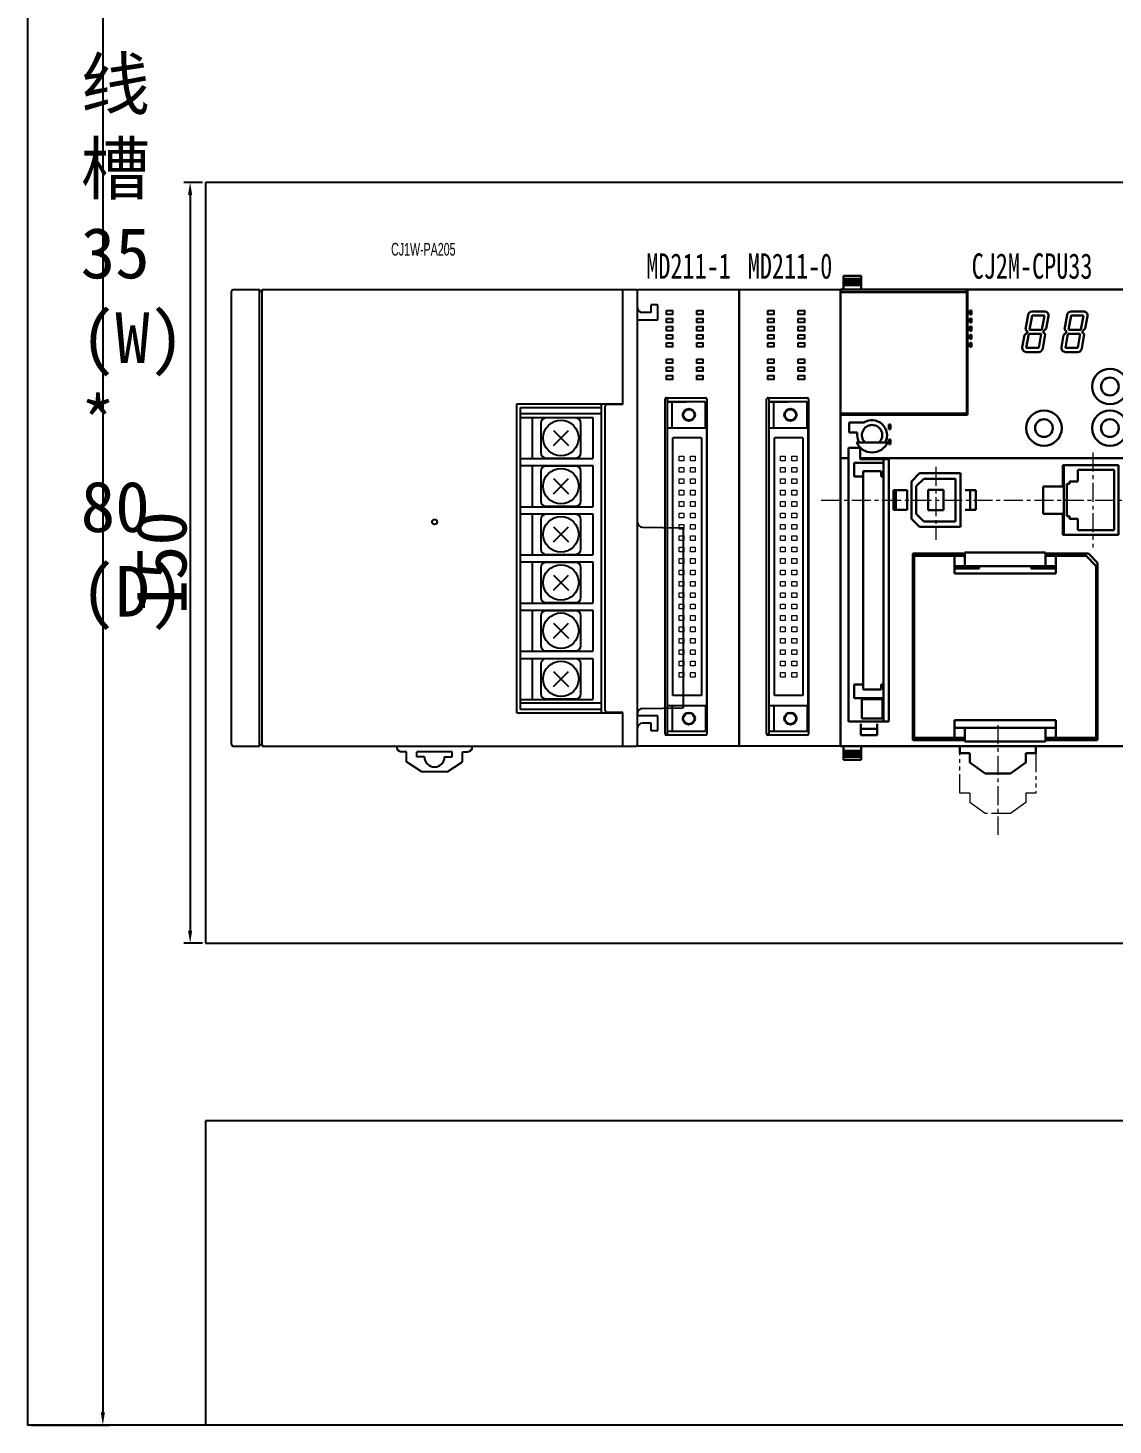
# Model space of a CAD drawing. Header units: millimetres. Extents: x -300 to 4128, y -106 to 2458.
# Drawn here: x 2011.1 to 2225, y 1296 to 1571.5 of the extents above; entities that cross this region are included whole.
import ezdxf
from ezdxf.enums import TextEntityAlignment as Align

# ---------------------------------------------------------------- set-up
doc = ezdxf.new("R2010")
doc.units = ezdxf.units.MM
doc.linetypes.add('CENTER', pattern=[2, 1.25, -0.25, 0.25, -0.25])
doc.linetypes.add('PHANTOM', pattern=[2.5, 1.25, -0.25, 0.25, -0.25, 0.25, -0.25])
doc.layers.add('TEXT', color=2, linetype='Continuous')
doc.layers.add('Z_OM_GAIKEI', color=7, linetype='Continuous')
for name, color, linetype, lineweight in [('Z_OM_CENTER', 2, 'CENTER', 13), ('Z_OM_OUTLINE', 7, 'Continuous', 30), ('Z_OM_PHANTOM', 3, 'PHANTOM', 13)]:
    doc.layers.add(name, color=color, linetype=linetype, lineweight=lineweight)
doc.styles.add('BIGFONT', font='txt.shx', dxfattribs={"height": 2.2, "bigfont": 'bigfont'})
doc.styles.add('ST', font='', dxfattribs={"width": 0.8, "height": 300})
doc.styles.get("Standard").update_dxf_attribs({"font": ''})
doc.styles.add('样式 8', font='arial.ttf', dxfattribs={"width": 0.6, "height": 2.5})
doc.styles.get('ST').set_extended_font_data('SimSun')
doc.styles.get('Standard').set_extended_font_data('SimSun')
doc.dimstyles.new('ISO-25', dxfattribs={"dimtxt": 2.5, "dimasz": 2.5, "dimexe": 1.25, "dimexo": 0.625, "dimtad": 1, "dimtxsty": 'Standard', "dimcen": 2.5, "dimadec": 0, "dimazin": 0, "dimtfac": 1, "dimtmove": 0, "dimatfit": 3, "dimfxl": 1, "dimarcsym": 0})

# ---------------------------------------------------------------- blocks, each defined once
blk = doc.blocks.new('CJ1W-PA205R')
at = {"layer": 'Z_OM_GAIKEI'}
for p, q in [((0, 0.29), (0, 89.71)), ((0.3, 90), (5.5, 90)), ((5.5, 0.3), (5.5, 90)), ((5.5, 90), (5.5, 89.91)), ((5.5, 0), (5.5, 90)), ((5.5, 89.91), (5.5, 89.7)), ((5.5, 89.7), (5.5, 89.91)), ((5.5, 89.7), (6, 89.7)), ((6, 89.91), (6, 90)), ((6, 90), (79.7, 90)), ((6, 89.7), (6, 89.91)), ((6, 89.91), (6, 89.7)), ((6, 0.3), (6, 89.7)), ((6, 0.3), (6, 89.7)), ((38.04, 90), (38.1, 90)), ((77.1, 89.7), (77.1, 90)), ((77.1, 89.7), (77.1, 90)), ((77.1, 67.45), (77.1, 89.7)), ((77.1, 67.35), (77.1, 89.7)), ((80, 0.3), (80, 89.7)), ((82.7, 85.5), (81, 85.5)), ((83.8, 87), (82.7, 87)), ((82.7, 85.5), (82.7, 87)), ((84, 84.2), (84, 86.8)), ((83.8, 84), (80, 84)), ((56.2, 67.45), (77.1, 67.45)), ((56.2, 6.55), (56.2, 67.45)), ((56.9, 66.75), (72.9, 66.75)), ((56.9, 7.25), (56.9, 66.75)), ((72.9, 6.55), (72.9, 67.45)), ((73.9, 67.35), (73.6, 67.05)), ((73.6, 6.95), (73.6, 67.05)), ((77.1, 67.35), (73.9, 67.35)), ((56.9, 65.55), (72.9, 65.55)), ((56.9, 64.8), (71.2, 64.8)), ((59.2, 64.8), (59.2, 56.7)), ((60.95, 63.7), (60.95, 57.8)), ((67.85, 64.7), (61.95, 64.7)), ((68.85, 57.8), (68.85, 63.7)), ((71.2, 64.8), (71.2, 56.7)), ((63.42, 59.27), (66.39, 62.23)), ((63.42, 62.23), (66.39, 59.27)), ((56.9, 56.7), (71.2, 56.7)), ((56.9, 55.3), (71.2, 55.3)), ((59.2, 55.3), (59.2, 47.2)), ((61.95, 56.8), (67.85, 56.8)), ((67.85, 55.2), (61.95, 55.2)), ((71.2, 55.3), (71.2, 47.2)), ((60.95, 54.2), (60.95, 48.3)), ((63.42, 49.77), (66.39, 52.73)), ((63.42, 52.73), (66.39, 49.77)), ((68.85, 48.3), (68.85, 54.2)), ((56.9, 47.2), (71.2, 47.2)), ((61.95, 47.3), (67.85, 47.3)), ((56.9, 45.8), (71.2, 45.8)), ((59.2, 45.8), (59.2, 37.7)), ((60.95, 44.7), (60.95, 38.8)), ((67.85, 45.7), (61.95, 45.7)), ((68.85, 38.8), (68.85, 44.7)), ((71.2, 45.8), (71.2, 37.7)), ((63.42, 40.27), (66.39, 43.23)), ((63.42, 43.23), (66.39, 40.27)), ((80.98, 43.18), (89, 43.04)), ((80.98, 43.18), (80.98, 43.18)), ((89, 43.04), (89, 7.56)), ((56.9, 37.7), (71.2, 37.7)), ((56.9, 36.3), (71.2, 36.3)), ((59.2, 36.3), (59.2, 28.2)), ((61.95, 37.8), (67.85, 37.8)), ((67.85, 36.2), (61.95, 36.2)), ((71.2, 36.3), (71.2, 28.2)), ((60.95, 35.2), (60.95, 29.3)), ((63.42, 30.77), (66.39, 33.73)), ((63.42, 33.73), (66.39, 30.77)), ((68.85, 29.3), (68.85, 35.2)), ((56.9, 28.2), (71.2, 28.2)), ((61.95, 28.3), (67.85, 28.3)), ((56.9, 26.8), (71.2, 26.8)), ((59.2, 26.8), (59.2, 18.7)), ((60.95, 25.7), (60.95, 19.8)), ((67.85, 26.7), (61.95, 26.7)), ((68.85, 19.8), (68.85, 25.7)), ((71.2, 26.8), (71.2, 18.7)), ((63.42, 21.27), (66.39, 24.23)), ((63.42, 24.23), (66.39, 21.27)), ((56.9, 18.7), (71.2, 18.7)), ((56.9, 17.3), (71.2, 17.3)), ((59.2, 17.3), (59.2, 9.2)), ((61.95, 18.8), (67.85, 18.8)), ((67.85, 17.2), (61.95, 17.2)), ((71.2, 17.3), (71.2, 9.2)), ((60.95, 16.2), (60.95, 10.3)), ((63.42, 11.77), (66.39, 14.73)), ((63.42, 14.73), (66.39, 11.77)), ((68.85, 10.3), (68.85, 16.2)), ((56.9, 9.2), (71.2, 9.2)), ((72.9, 8.45), (56.9, 8.45)), ((61.95, 9.3), (67.85, 9.3)), ((56.2, 6.55), (77.1, 6.55)), ((72.9, 7.25), (56.9, 7.25)), ((73.9, 6.65), (73.6, 6.95)), ((77.1, 6.65), (73.9, 6.65)), ((77.1, 0), (77.1, 6.65)), ((77.1, 0.3), (77.1, 6.55)), ((83.8, 6), (80, 6)), ((80.98, 7.42), (89, 7.56)), ((80.98, 7.42), (80.98, 7.42)), ((84, 3.2), (84, 5.8)), ((82.7, 4.5), (81, 4.5)), ((82.7, 3), (82.7, 4.5)), ((83.8, 3), (82.7, 3)), ((0.3, 0), (5.5, 0)), ((4.04, 0), (4.15, 0)), ((4.15, 0), (5.5, 0)), ((5.5, 0.09), (5.5, 0.3)), ((5.5, 0.3), (5.5, 0)), ((5.5, 0.3), (6, 0.3)), ((5.5, 0), (5.5, 0.09)), ((6, 0.3), (6, 0.09)), ((6, 0.09), (6, 0.3)), ((6, 0.09), (6, 0)), ((6, 0), (79.71, 0)), ((32.48, -0.1), (32.48, 0)), ((47.48, -0.1), (47.48, 0)), ((77.1, 0), (77.1, 0.3)), ((77.1, 0), (77.1, 0.3)), ((34.48, -1.1), (33.48, -1.1)), ((34.48, -3.1), (34.48, -1.1)), ((36.48, -2.1), (36.48, -1.1)), ((43.48, -1.1), (36.48, -1.1)), ((37.98, -2.1), (36.48, -2.1)), ((41.98, -2.1), (43.48, -2.1)), ((43.48, -2.1), (43.48, -1.1)), ((45.48, -3.1), (45.48, -1.1)), ((45.48, -1.1), (46.48, -1.1)), ((37.48, -5.1), (34.48, -3.1)), ((42.48, -5.1), (37.48, -5.1)), ((42.48, -5.1), (45.48, -3.1))]:
    blk.add_line(p, q, dxfattribs=at)
for centre, radius in [((64.9, 60.75), 3.5), ((64.9, 51.25), 3.5), ((40, 44.2), 0.5), ((64.9, 41.75), 3.5), ((64.9, 32.25), 3.5), ((64.9, 22.75), 3.5), ((64.9, 13.25), 3.5)]:
    blk.add_circle(centre, radius, dxfattribs=at)
for centre, radius, start, end in [((0.3, 89.7), 0.3, 90.5171, 178.493), ((79.7, 89.7), 0.3, 0.0073, 89.9933), ((80.99, 86.5), 1, 182.1937, 270.5228), ((83.8, 86.8), 0.2, 0.0061, 89.9925), ((83.8, 84.2), 0.2, 269.9992, 0.0008), ((61.95, 63.7), 1, 90, 180), ((67.85, 63.7), 1, 0, 90), ((61.95, 57.8), 1, 180, 270), ((61.95, 54.2), 1, 90, 180), ((67.85, 57.8), 1, 270, 0), ((67.85, 54.2), 1, 0, 90), ((61.95, 48.3), 1, 180, 270), ((67.85, 48.3), 1, 270, 0), ((61.95, 44.7), 1, 90, 180), ((67.85, 44.7), 1, 0, 90), ((81, 44.18), 1, 180, 269), ((61.95, 38.8), 1, 180, 270), ((67.85, 38.8), 1, 270, 0), ((61.95, 35.2), 1, 90, 180), ((67.85, 35.2), 1, 0, 90), ((61.95, 29.3), 1, 180, 270), ((67.85, 29.3), 1, 270, 0), ((61.95, 25.7), 1, 90, 180), ((67.85, 25.7), 1, 0, 90), ((61.95, 19.8), 1, 180, 270), ((67.85, 19.8), 1, 270, 0), ((61.95, 16.2), 1, 90, 180), ((67.85, 16.2), 1, 0, 90), ((61.95, 10.3), 1, 180, 270), ((67.85, 10.3), 1, 270, 0), ((81, 6.42), 1, 90.9994, 180.0007), ((83.8, 5.8), 0.2, 359.9998, 90.0002), ((80.99, 3.5), 1, 89.7386, 177.8063), ((83.8, 3.2), 0.2, 270.0066, 359.9946), ((0.3, 0.3), 0.3, 181.507, 269.4829), ((79.7, 0.3), 0.3, 270.007, 359.9921), ((33.48, -0.1), 1, 180, 270), ((39.98, -2.1), 2, 180, 0), ((46.48, -0.1), 1, 270, 0)]:
    blk.add_arc(centre, radius, start, end, dxfattribs=at)
at = {"linetype": 'Continuous', "style": 'BIGFONT'}
blk.add_attdef('CJ1W-PA205R', (31.43, 95.95), '', height=2.2, dxfattribs=at)
blk = doc.blocks.new('CJ2M-PU35')
at = {"layer": 'Z_OM_CENTER', "ltscale": 3}
for p, q in [((49.75, 57.9), (49.75, 39.14)), ((18.8, 55.07), (18.8, 40.7)), ((-3.79, 48.5), (65.16, 48.5)), ((31, 4.11), (31, -17.52))]:
    blk.add_line(p, q, dxfattribs=at)
at = {"layer": 'Z_OM_OUTLINE'}
for p, q in [((0.6, 92.7), (0.6, 90)), ((4.1, 92.7), (0.6, 92.7)), ((4.1, 92.1), (0.6, 92.1)), ((4.1, 91.7), (0.6, 91.7)), ((4.1, 91.3), (0.6, 91.3)), ((4.1, 90.9), (0.6, 90.9)), ((4.1, 92.7), (4.1, 90)), ((0, 90), (0, 0)), ((62, 90), (0, 90)), ((24.9, 89.48), (0, 89.48)), ((24.9, 65.55), (24.9, 90)), ((24.9, 88.55), (25, 88.55)), ((25, 88.15), (24.9, 88.15)), ((25, 65.3), (25, 90)), ((62, 0), (62, 90)), ((25, 86.8), (24.9, 86.8)), ((25.85, 85.9), (25.5, 85.9)), ((25.5, 85.9), (25.5, 85.1)), ((25.85, 85.1), (25.85, 85.9)), ((40.19, 85.7), (37.75, 85.7)), ((47.89, 85.7), (45.45, 85.7)), ((57.2, 86.55), (56.7, 86.55)), ((56.7, 86.55), (56.7, 85.8)), ((56.7, 85.8), (57.2, 85.8)), ((57.2, 85.8), (57.2, 86.55)), ((62, 85.5), (64.7, 85.5)), ((64.7, 85.5), (64.7, 87)), ((66, 87), (64.7, 87)), ((66, 87), (66, 84)), ((25.5, 85.1), (25.85, 85.1)), ((25.85, 84.3), (25.5, 84.3)), ((25.5, 84.3), (25.5, 83.5)), ((25.5, 83.5), (25.85, 83.5)), ((25.85, 82.7), (25.5, 82.7)), ((25.5, 82.7), (25.5, 81.9)), ((25.85, 83.5), (25.85, 84.3)), ((25.85, 81.9), (25.85, 82.7)), ((36.96, 85.04), (36.45, 82.16)), ((37.75, 84.9), (37.26, 82.1)), ((40.19, 84.9), (37.75, 84.9)), ((39.69, 82.1), (40.19, 84.9)), ((40.55, 82.36), (40.98, 84.76)), ((44.66, 85.04), (44.15, 82.16)), ((45.45, 84.9), (44.96, 82.1)), ((47.89, 84.9), (45.45, 84.9)), ((47.39, 82.1), (47.89, 84.9)), ((48.25, 82.36), (48.68, 84.76)), ((56.7, 84.25), (56.7, 83.5)), ((57.2, 84.25), (56.7, 84.25)), ((56.7, 83.5), (57.2, 83.5)), ((57.2, 83.5), (57.2, 84.25)), ((66, 84), (62, 84)), ((25.5, 81.9), (25.85, 81.9)), ((25.85, 81.1), (25.5, 81.1)), ((25.5, 81.1), (25.5, 80.3)), ((25.5, 80.3), (25.85, 80.3)), ((25.85, 80.3), (25.85, 81.1)), ((36.26, 81.04), (35.83, 78.64)), ((36.92, 81.7), (36.26, 81.04)), ((36.45, 82.16), (36.92, 81.7)), ((37.12, 81.3), (36.62, 78.5)), ((39.55, 81.3), (37.12, 81.3)), ((37.26, 82.1), (39.69, 82.1)), ((39.06, 78.5), (39.55, 81.3)), ((39.85, 78.36), (40.35, 81.24)), ((39.89, 81.7), (40.55, 82.36)), ((40.35, 81.24), (39.89, 81.7)), ((43.96, 81.04), (43.53, 78.64)), ((44.62, 81.7), (43.96, 81.04)), ((44.15, 82.16), (44.62, 81.7)), ((44.82, 81.3), (44.32, 78.5)), ((47.25, 81.3), (44.82, 81.3)), ((44.96, 82.1), (47.39, 82.1)), ((46.76, 78.5), (47.25, 81.3)), ((47.55, 78.36), (48.05, 81.24)), ((47.59, 81.7), (48.25, 82.36)), ((48.05, 81.24), (47.59, 81.7)), ((56.7, 82.4), (56.7, 81.6)), ((57.2, 82.4), (56.7, 82.4)), ((56.7, 81.6), (57.2, 81.6)), ((56.7, 80.8), (56.7, 80)), ((57.2, 80.8), (56.7, 80.8)), ((56.7, 80), (57.2, 80)), ((57.2, 81.6), (57.2, 82.4)), ((57.2, 80), (57.2, 80.8)), ((25.85, 79.5), (25.5, 79.5)), ((25.5, 79.5), (25.5, 78.7)), ((25.5, 78.7), (25.85, 78.7)), ((25.85, 78.7), (25.85, 79.5)), ((36.62, 78.5), (39.06, 78.5)), ((36.62, 77.7), (39.06, 77.7)), ((44.32, 78.5), (46.76, 78.5)), ((44.32, 77.7), (46.76, 77.7)), ((56.7, 79.2), (56.7, 78.4)), ((57.2, 79.2), (56.7, 79.2)), ((56.7, 78.4), (57.2, 78.4)), ((57.2, 78.4), (57.2, 79.2)), ((24.9, 65.55), (0, 65.55)), ((25, 65.3), (0, 65.3)), ((1.45, 65.55), (1.45, 65.3)), ((1.69, 61.86), (1.69, 63.79)), ((1.69, 63.79), (4.58, 63.79)), ((8.5, 65.3), (8.5, 65.55)), ((9.5, 65.55), (9.5, 65.3)), ((9.85, 63.4), (9.5, 63.4)), ((9.5, 63.4), (9.5, 62.5)), ((9.85, 62.5), (9.85, 63.4)), ((17.55, 65.3), (17.55, 65.55)), ((18.45, 65.55), (18.45, 65.3)), ((19.5, 65.3), (19.5, 65.55)), ((24.4, 65.55), (24.4, 65.3)), ((24.5, 65.3), (24.5, 65.55)), ((3.31, 61.86), (1.69, 61.86)), ((9.5, 62.5), (9.85, 62.5)), ((1.6, 58.78), (1.6, 4.83)), ((3.86, 58.78), (1.6, 58.78)), ((9.32, 59.86), (3.14, 59.86)), ((3.86, 56.55), (3.86, 58.78)), ((9.5, 60.45), (9.5, 59.55)), ((9.85, 60.45), (9.5, 60.45)), ((9.5, 59.55), (9.85, 59.55)), ((9.85, 59.55), (9.85, 60.45)), ((0, 56.75), (1.6, 56.75)), ((2.7, 55.87), (2.7, 53.18)), ((8.5, 55.87), (2.7, 55.87)), ((3.86, 56.75), (62, 56.75)), ((9.55, 56.55), (3.86, 56.55)), ((8.5, 56.55), (8.5, 4.83)), ((9.55, 4.83), (9.55, 56.55)), ((54.78, 55.38), (43.83, 55.38)), ((43.83, 55.38), (43.83, 51.2)), ((44, 55.38), (44, 41.63)), ((54.78, 41.63), (54.78, 55.38)), ((2.7, 53.18), (4.5, 53.18)), ((4.5, 11.15), (4.5, 54.18)), ((8, 54.18), (4.5, 54.18)), ((8, 53.18), (8, 54.18)), ((8, 53.18), (8.5, 53.18)), ((15.56, 53.78), (13.99, 52.2)), ((16.44, 52.72), (14.94, 51.22)), ((23.64, 53.78), (15.56, 53.78)), ((22.69, 52.72), (16.44, 52.72)), ((22.69, 44.28), (22.69, 52.72)), ((23.64, 43.22), (23.64, 53.78)), ((53.95, 54.47), (46.75, 54.47)), ((46.75, 54.47), (46.75, 52.2)), ((53.95, 42.55), (53.95, 54.47)), ((13.14, 50.43), (10.44, 50.43)), ((10.44, 46.57), (10.44, 50.43)), ((10.93, 46.57), (10.93, 50.43)), ((13.14, 46.57), (13.14, 50.43)), ((13.99, 52.2), (13.99, 44.8)), ((14.94, 51.22), (14.94, 45.78)), ((20.3, 50.51), (17.3, 50.51)), ((17.3, 50.51), (17.3, 46.51)), ((20.3, 46.51), (20.3, 50.51)), ((26.69, 50.43), (24.54, 50.43)), ((25.54, 50.43), (25.54, 46.57)), ((26.69, 46.57), (26.69, 50.43)), ((43.83, 51.2), (39.93, 51.2)), ((39.93, 51.2), (39.93, 45.81)), ((45.14, 51.68), (44.63, 51.68)), ((44.63, 51.68), (44.63, 45.32)), ((46.75, 52.2), (45.14, 52.2)), ((45.14, 52.2), (45.14, 51.68)), ((59.78, 51.2), (57.73, 51.2)), ((57.73, 51.2), (57.73, 45.8)), ((59.78, 45.8), (59.78, 51.2)), ((10.44, 46.57), (13.14, 46.57)), ((13.99, 44.8), (15.56, 43.22)), ((14.94, 45.78), (16.44, 44.28)), ((16.44, 44.28), (22.69, 44.28)), ((17.3, 46.51), (20.3, 46.51)), ((24.54, 46.57), (26.69, 46.57)), ((39.93, 45.81), (43.83, 45.81)), ((43.83, 45.81), (43.83, 41.63)), ((44.63, 45.32), (45.14, 45.32)), ((45.14, 45.32), (45.14, 44.82)), ((45.14, 44.82), (46.75, 44.82)), ((46.75, 44.82), (46.75, 42.55)), ((57.73, 45.8), (59.78, 45.8)), ((15.56, 43.22), (23.64, 43.22)), ((43.83, 41.63), (54.78, 41.63)), ((46.75, 42.55), (53.95, 42.55)), ((71, 43.2), (62, 43.2)), ((71, 43.2), (71, 7.4)), ((14.25, 37.95), (14.25, 1.15)), ((24.5, 37.95), (14.25, 37.95)), ((14.5, 37.5), (14.5, 1.6)), ((24.5, 37.5), (14.5, 37.5)), ((22.45, 34), (22.45, 37.5)), ((40.4, 38.2), (24.5, 38.2)), ((24.5, 38.2), (24.5, 35.5)), ((40.4, 38.2), (40.4, 35.5)), ((48.85, 37.95), (40.4, 37.95)), ((48.4, 37.5), (40.4, 37.5)), ((42.45, 34), (42.45, 37.5)), ((50.4, 35.5), (48.4, 37.5)), ((48.85, 37.95), (50.65, 36.15)), ((50.65, 1.15), (50.65, 36.15)), ((42.45, 35.5), (22.45, 35.5)), ((27.35, 35.05), (22.45, 35.05)), ((42.45, 34), (22.45, 34)), ((27.35, 35.5), (27.35, 35.05)), ((37.55, 35.05), (37.55, 35.5)), ((42.45, 35.05), (37.55, 35.05)), ((50.4, 1.6), (50.4, 35.5)), ((2.7, 12.16), (2.7, 9.47)), ((4.5, 12.16), (2.7, 12.16)), ((4.5, 11.15), (8, 11.15)), ((8.5, 12.16), (8, 12.16)), ((8, 11.15), (8, 12.16)), ((2.7, 9.47), (8.5, 9.47)), ((4.2, 9.27), (4.2, 5.47)), ((8.3, 9.27), (4.2, 9.27)), ((8.3, 5.47), (8.3, 9.27)), ((71, 7.4), (62, 7.4)), ((66, 6), (62, 6)), ((66, 3), (66, 6)), ((1.6, 4.83), (9.55, 4.83)), ((3.99, 4.38), (3.99, 2.13)), ((7.22, 3.38), (3.99, 3.38)), ((4.2, 5.47), (8.3, 5.47)), ((7.22, 2.13), (7.22, 4.38)), ((42.45, 5.1), (22.45, 5.1)), ((22.45, 5.1), (22.45, 1.6)), ((42.45, 3.6), (22.45, 3.6)), ((24.5, 0.9), (24.5, 3.6)), ((40.4, 0.9), (40.4, 3.6)), ((42.45, 5.1), (42.45, 1.6)), ((62, 4.5), (64.7, 4.5)), ((64.7, 4.5), (64.7, 3)), ((66, 3), (64.7, 3)), ((0, 0), (62, 0)), ((0.6, -2.7), (0.6, 0)), ((3.99, 2.13), (7.22, 2.13)), ((4.1, -2.7), (4.1, 0)), ((14.25, 1.15), (24.5, 1.15)), ((14.5, 1.6), (24.5, 1.6)), ((23.5, -1.4), (23.5, 0)), ((40.4, 0.9), (24.5, 0.9)), ((38.5, 0), (38.5, -1.4)), ((40.4, 1.6), (50.4, 1.6)), ((40.4, 1.15), (50.65, 1.15)), ((0.6, -0.9), (4.1, -0.9)), ((0.6, -1.3), (4.1, -1.3)), ((0.6, -1.7), (4.1, -1.7)), ((0.6, -2.1), (4.1, -2.1)), ((0.6, -2.7), (4.1, -2.7)), ((25.5, -1.4), (23.5, -1.4)), ((25.5, -3.2), (25.5, -1.4)), ((38.5, -1.4), (36.5, -1.4)), ((36.5, -1.4), (36.5, -3.2)), ((28.5, -5.4), (25.5, -3.2)), ((33.5, -5.4), (28.5, -5.4)), ((36.5, -3.2), (33.5, -5.4))]:
    blk.add_line(p, q, dxfattribs=at)
for centre, radius in [((53.1, 70.9), 3.5), ((53.1, 70.9), 1.75), ((40.1, 62.7), 3.5), ((53.1, 62.7), 3.5), ((40.1, 62.7), 1.75), ((53.1, 62.7), 1.75)]:
    blk.add_circle(centre, radius, dxfattribs=at)
for centre, radius, start, end in [((37.75, 84.9), 0.8, 90, 170), ((40.19, 84.9), 0.8, 350, 90), ((45.48, 84.86), 0.84, 92.2492, 167.7508), ((47.89, 84.9), 0.8, 350, 90), ((36.65, 78.52), 0.822, 171.7633, 268.2367), ((39.06, 78.5), 0.8, 270, 350), ((44.35, 78.52), 0.822, 171.7633, 268.2367), ((46.76, 78.5), 0.8, 270, 350), ((6.19, 61.28), 2.98, 331.7189, 122.6786), ((7.18, 61.47), 3.89, 174.3127, 204.4208), ((6.23, 61.32), 2, 313.3228, 226.6772), ((6.23, 61.32), 3.41, 205.2179, 334.7821)]:
    blk.add_arc(centre, radius, start, end, dxfattribs=at)
at = {"layer": 'Z_OM_PHANTOM', "ltscale": 3}
for p, q in [((23.5, -9.3), (23.5, -1.4)), ((38.5, -1.4), (38.5, -9.3)), ((25.5, -9.3), (23.5, -9.3)), ((25.5, -9.3), (25.5, -11.1)), ((36.5, -9.3), (36.5, -11.1)), ((38.5, -9.3), (36.5, -9.3)), ((28.5, -13.3), (25.5, -11.1)), ((33.5, -13.3), (28.5, -13.3)), ((36.5, -11.1), (33.5, -13.3))]:
    blk.add_line(p, q, dxfattribs=at)
blk = doc.blocks.new('*D78')
at = {"color": 0, "lineweight": -2}
for p, q in [((2045.5, 1541.02), (2041.84, 1541.02)), ((2043.09, 1538.52), (2043.09, 1393.52)), ((2045.5, 1391.02), (2041.84, 1391.02))]:
    blk.add_line(p, q, dxfattribs=at)
at = {"color": 0}
for points in [[(2043.5, 1538.52), (2042.67, 1538.52), (2043.09, 1541.02)], [(2042.67, 1393.52), (2043.5, 1393.52), (2043.09, 1391.02)]]:
    blk.add_solid(points, dxfattribs=at)
at = {"layer": 'Defpoints', "color": 0}
for p in [(2046.13, 1541.02), (2043.09, 1391.02), (2046.13, 1391.02)]:
    blk.add_point(p, dxfattribs=at)
at = {"color": 0, "insert": (2037.46, 1466.02), "char_height": 2.5, "attachment_point": 5, "rotation": 90}
blk.add_mtext('{\\H4x;150}', dxfattribs=at)
blk = doc.blocks.new('*D80')
at = {"color": 0, "lineweight": -2}
for p, q in [((2011.75, 1756.02), (2027.14, 1756.02)), ((2025.89, 1753.52), (2025.89, 1298.52)), ((2011.75, 1296.02), (2027.14, 1296.02))]:
    blk.add_line(p, q, dxfattribs=at)
at = {"color": 0}
for points in [[(2026.3, 1753.52), (2025.47, 1753.52), (2025.89, 1756.02)], [(2025.47, 1298.52), (2026.3, 1298.52), (2025.89, 1296.02)]]:
    blk.add_solid(points, dxfattribs=at)
at = {"layer": 'Defpoints', "color": 0}
for p in [(2011.13, 1756.02), (2011.13, 1296.02), (2025.89, 1296.02)]:
    blk.add_point(p, dxfattribs=at)
at = {"color": 0, "insert": (2020.26, 1599.27), "char_height": 2.5, "attachment_point": 5, "rotation": 90}
blk.add_mtext('{\\H4x;460}', dxfattribs=at)

msp = doc.modelspace()

# ---------------------------------------------------------------- linework, layer by layer
for p, q in [((2046.126, 1541.019), (2046.126, 1391.019)), ((3146.743, 1541.019), (2046.126, 1541.019)), ((2046.126, 1541.019), (2046.126, 1391.019)), ((2046.126, 1391.019), (3146.743, 1391.019)), ((3146.743, 1356.019), (2046.126, 1356.019)), ((2046.126, 1356.019), (2046.126, 1296.019))]:
    msp.add_line(p, q)
msp.add_lwpolyline([(3146.743, 1296.019), (2011.126, 1296.019), (2011.126, 1756.019), (3461.126, 1756.019), (3461.126, 1296.019)])
for points in [[(2131.272, 1519.877), (2151.272, 1519.877), (2151.272, 1429.877), (2131.272, 1429.877)], [(2151.272, 1519.877), (2171.272, 1519.877), (2171.272, 1429.877), (2151.272, 1429.877)], [(2136.95, 1515.777), (2138.15, 1515.777), (2138.15, 1514.977), (2136.95, 1514.977)], [(2142.95, 1515.777), (2144.15, 1515.777), (2144.15, 1514.977), (2142.95, 1514.977)], [(2156.95, 1515.777), (2158.15, 1515.777), (2158.15, 1514.977), (2156.95, 1514.977)], [(2162.95, 1515.777), (2164.15, 1515.777), (2164.15, 1514.977), (2162.95, 1514.977)], [(2136.95, 1514.177), (2138.15, 1514.177), (2138.15, 1513.377), (2136.95, 1513.377)], [(2136.95, 1512.577), (2138.15, 1512.577), (2138.15, 1511.777), (2136.95, 1511.777)], [(2142.95, 1514.177), (2144.15, 1514.177), (2144.15, 1513.377), (2142.95, 1513.377)], [(2142.95, 1512.577), (2144.15, 1512.577), (2144.15, 1511.777), (2142.95, 1511.777)], [(2156.95, 1514.177), (2158.15, 1514.177), (2158.15, 1513.377), (2156.95, 1513.377)], [(2156.95, 1512.577), (2158.15, 1512.577), (2158.15, 1511.777), (2156.95, 1511.777)], [(2162.95, 1514.177), (2164.15, 1514.177), (2164.15, 1513.377), (2162.95, 1513.377)], [(2162.95, 1512.577), (2164.15, 1512.577), (2164.15, 1511.777), (2162.95, 1511.777)], [(2136.95, 1510.976), (2138.15, 1510.976), (2138.15, 1510.176), (2136.95, 1510.176)], [(2142.95, 1510.976), (2144.15, 1510.976), (2144.15, 1510.176), (2142.95, 1510.176)], [(2156.95, 1510.976), (2158.15, 1510.976), (2158.15, 1510.176), (2156.95, 1510.176)], [(2162.95, 1510.976), (2164.15, 1510.976), (2164.15, 1510.176), (2162.95, 1510.176)], [(2136.95, 1509.376), (2138.15, 1509.376), (2138.15, 1508.576), (2136.95, 1508.576)], [(2142.95, 1509.376), (2144.15, 1509.376), (2144.15, 1508.576), (2142.95, 1508.576)], [(2156.95, 1509.376), (2158.15, 1509.376), (2158.15, 1508.576), (2156.95, 1508.576)], [(2162.95, 1509.376), (2164.15, 1509.376), (2164.15, 1508.576), (2162.95, 1508.576)], [(2136.95, 1506.176), (2138.15, 1506.176), (2138.15, 1505.376), (2136.95, 1505.376)], [(2136.95, 1504.576), (2138.15, 1504.576), (2138.15, 1503.776), (2136.95, 1503.776)], [(2142.95, 1506.176), (2144.15, 1506.176), (2144.15, 1505.376), (2142.95, 1505.376)], [(2142.95, 1504.576), (2144.15, 1504.576), (2144.15, 1503.776), (2142.95, 1503.776)], [(2156.95, 1506.176), (2158.15, 1506.176), (2158.15, 1505.376), (2156.95, 1505.376)], [(2156.95, 1504.576), (2158.15, 1504.576), (2158.15, 1503.776), (2156.95, 1503.776)], [(2162.95, 1506.176), (2164.15, 1506.176), (2164.15, 1505.376), (2162.95, 1505.376)], [(2162.95, 1504.576), (2164.15, 1504.576), (2164.15, 1503.776), (2162.95, 1503.776)], [(2136.95, 1502.976), (2138.15, 1502.976), (2138.15, 1502.176), (2136.95, 1502.176)], [(2142.95, 1502.976), (2144.15, 1502.976), (2144.15, 1502.176), (2142.95, 1502.176)], [(2156.95, 1502.976), (2158.15, 1502.976), (2158.15, 1502.176), (2156.95, 1502.176)], [(2162.95, 1502.976), (2164.15, 1502.976), (2164.15, 1502.176), (2162.95, 1502.176)]]:
    msp.add_lwpolyline(points, close=True)
at = {"color": 7, "lineweight": 0}
for points in [[(2139.453, 1487.057), (2140.389, 1487.057), (2140.389, 1486.121), (2139.453, 1486.121)], [(2139.453, 1484.81), (2140.389, 1484.81), (2140.389, 1483.874), (2139.453, 1483.874)], [(2141.699, 1487.057), (2142.635, 1487.057), (2142.635, 1486.121), (2141.699, 1486.121)], [(2141.699, 1484.81), (2142.635, 1484.81), (2142.635, 1483.874), (2141.699, 1483.874)], [(2159.453, 1487.057), (2160.389, 1487.057), (2160.389, 1486.121), (2159.453, 1486.121)], [(2159.453, 1484.81), (2160.389, 1484.81), (2160.389, 1483.874), (2159.453, 1483.874)], [(2161.699, 1487.057), (2162.635, 1487.057), (2162.635, 1486.121), (2161.699, 1486.121)], [(2161.699, 1484.81), (2162.635, 1484.81), (2162.635, 1483.874), (2161.699, 1483.874)], [(2139.453, 1482.564), (2140.389, 1482.564), (2140.389, 1481.628), (2139.453, 1481.628)], [(2141.699, 1482.564), (2142.635, 1482.564), (2142.635, 1481.628), (2141.699, 1481.628)], [(2159.453, 1482.564), (2160.389, 1482.564), (2160.389, 1481.628), (2159.453, 1481.628)], [(2161.699, 1482.564), (2162.635, 1482.564), (2162.635, 1481.628), (2161.699, 1481.628)], [(2139.453, 1480.317), (2140.389, 1480.317), (2140.389, 1479.381), (2139.453, 1479.381)], [(2141.699, 1480.317), (2142.635, 1480.317), (2142.635, 1479.381), (2141.699, 1479.381)], [(2159.453, 1480.317), (2160.389, 1480.317), (2160.389, 1479.381), (2159.453, 1479.381)], [(2161.699, 1480.317), (2162.635, 1480.317), (2162.635, 1479.381), (2161.699, 1479.381)], [(2139.453, 1478.071), (2140.389, 1478.071), (2140.389, 1477.135), (2139.453, 1477.135)], [(2141.699, 1478.071), (2142.635, 1478.071), (2142.635, 1477.135), (2141.699, 1477.135)], [(2159.453, 1478.071), (2160.389, 1478.071), (2160.389, 1477.135), (2159.453, 1477.135)], [(2161.699, 1478.071), (2162.635, 1478.071), (2162.635, 1477.135), (2161.699, 1477.135)], [(2139.453, 1475.825), (2140.389, 1475.825), (2140.389, 1474.889), (2139.453, 1474.889)], [(2141.699, 1475.825), (2142.635, 1475.825), (2142.635, 1474.889), (2141.699, 1474.889)], [(2159.453, 1475.825), (2160.389, 1475.825), (2160.389, 1474.889), (2159.453, 1474.889)], [(2161.699, 1475.825), (2162.635, 1475.825), (2162.635, 1474.889), (2161.699, 1474.889)], [(2139.453, 1473.578), (2140.389, 1473.578), (2140.389, 1472.642), (2139.453, 1472.642)], [(2139.453, 1471.332), (2140.389, 1471.332), (2140.389, 1470.396), (2139.453, 1470.396)], [(2141.699, 1473.578), (2142.635, 1473.578), (2142.635, 1472.642), (2141.699, 1472.642)], [(2141.699, 1471.332), (2142.635, 1471.332), (2142.635, 1470.396), (2141.699, 1470.396)], [(2159.453, 1473.578), (2160.389, 1473.578), (2160.389, 1472.642), (2159.453, 1472.642)], [(2159.453, 1471.332), (2160.389, 1471.332), (2160.389, 1470.396), (2159.453, 1470.396)], [(2161.699, 1473.578), (2162.635, 1473.578), (2162.635, 1472.642), (2161.699, 1472.642)], [(2161.699, 1471.332), (2162.635, 1471.332), (2162.635, 1470.396), (2161.699, 1470.396)], [(2139.453, 1469.085), (2140.389, 1469.085), (2140.389, 1468.149), (2139.453, 1468.149)], [(2141.699, 1469.085), (2142.635, 1469.085), (2142.635, 1468.149), (2141.699, 1468.149)], [(2159.453, 1469.085), (2160.389, 1469.085), (2160.389, 1468.149), (2159.453, 1468.149)], [(2161.699, 1469.085), (2162.635, 1469.085), (2162.635, 1468.149), (2161.699, 1468.149)], [(2139.453, 1466.839), (2140.389, 1466.839), (2140.389, 1465.903), (2139.453, 1465.903)], [(2141.699, 1466.839), (2142.635, 1466.839), (2142.635, 1465.903), (2141.699, 1465.903)], [(2159.453, 1466.839), (2160.389, 1466.839), (2160.389, 1465.903), (2159.453, 1465.903)], [(2161.699, 1466.839), (2162.635, 1466.839), (2162.635, 1465.903), (2161.699, 1465.903)], [(2139.453, 1464.593), (2140.389, 1464.593), (2140.389, 1463.657), (2139.453, 1463.657)], [(2141.699, 1464.593), (2142.635, 1464.593), (2142.635, 1463.657), (2141.699, 1463.657)], [(2159.453, 1464.593), (2160.389, 1464.593), (2160.389, 1463.657), (2159.453, 1463.657)], [(2161.699, 1464.593), (2162.635, 1464.593), (2162.635, 1463.657), (2161.699, 1463.657)], [(2139.453, 1462.346), (2140.389, 1462.346), (2140.389, 1461.41), (2139.453, 1461.41)], [(2139.453, 1460.1), (2140.389, 1460.1), (2140.389, 1459.164), (2139.453, 1459.164)], [(2141.699, 1462.346), (2142.635, 1462.346), (2142.635, 1461.41), (2141.699, 1461.41)], [(2141.699, 1460.1), (2142.635, 1460.1), (2142.635, 1459.164), (2141.699, 1459.164)], [(2159.453, 1462.346), (2160.389, 1462.346), (2160.389, 1461.41), (2159.453, 1461.41)], [(2159.453, 1460.1), (2160.389, 1460.1), (2160.389, 1459.164), (2159.453, 1459.164)], [(2161.699, 1462.346), (2162.635, 1462.346), (2162.635, 1461.41), (2161.699, 1461.41)], [(2161.699, 1460.1), (2162.635, 1460.1), (2162.635, 1459.164), (2161.699, 1459.164)], [(2139.453, 1457.853), (2140.389, 1457.853), (2140.389, 1456.917), (2139.453, 1456.917)], [(2141.699, 1457.853), (2142.635, 1457.853), (2142.635, 1456.917), (2141.699, 1456.917)], [(2159.453, 1457.853), (2160.389, 1457.853), (2160.389, 1456.917), (2159.453, 1456.917)], [(2161.699, 1457.853), (2162.635, 1457.853), (2162.635, 1456.917), (2161.699, 1456.917)], [(2139.453, 1455.607), (2140.389, 1455.607), (2140.389, 1454.671), (2139.453, 1454.671)], [(2141.699, 1455.607), (2142.635, 1455.607), (2142.635, 1454.671), (2141.699, 1454.671)], [(2159.453, 1455.607), (2160.389, 1455.607), (2160.389, 1454.671), (2159.453, 1454.671)], [(2161.699, 1455.607), (2162.635, 1455.607), (2162.635, 1454.671), (2161.699, 1454.671)], [(2139.453, 1453.361), (2140.389, 1453.361), (2140.389, 1452.425), (2139.453, 1452.425)], [(2141.699, 1453.361), (2142.635, 1453.361), (2142.635, 1452.425), (2141.699, 1452.425)], [(2159.453, 1453.361), (2160.389, 1453.361), (2160.389, 1452.425), (2159.453, 1452.425)], [(2161.699, 1453.361), (2162.635, 1453.361), (2162.635, 1452.425), (2161.699, 1452.425)], [(2139.453, 1451.114), (2140.389, 1451.114), (2140.389, 1450.178), (2139.453, 1450.178)], [(2139.453, 1448.868), (2140.389, 1448.868), (2140.389, 1447.932), (2139.453, 1447.932)], [(2141.699, 1451.114), (2142.635, 1451.114), (2142.635, 1450.178), (2141.699, 1450.178)], [(2141.699, 1448.868), (2142.635, 1448.868), (2142.635, 1447.932), (2141.699, 1447.932)], [(2159.453, 1451.114), (2160.389, 1451.114), (2160.389, 1450.178), (2159.453, 1450.178)], [(2159.453, 1448.868), (2160.389, 1448.868), (2160.389, 1447.932), (2159.453, 1447.932)], [(2161.699, 1451.114), (2162.635, 1451.114), (2162.635, 1450.178), (2161.699, 1450.178)], [(2161.699, 1448.868), (2162.635, 1448.868), (2162.635, 1447.932), (2161.699, 1447.932)], [(2139.453, 1446.621), (2140.389, 1446.621), (2140.389, 1445.685), (2139.453, 1445.685)], [(2141.699, 1446.621), (2142.635, 1446.621), (2142.635, 1445.685), (2141.699, 1445.685)], [(2159.453, 1446.621), (2160.389, 1446.621), (2160.389, 1445.685), (2159.453, 1445.685)], [(2161.699, 1446.621), (2162.635, 1446.621), (2162.635, 1445.685), (2161.699, 1445.685)], [(2139.453, 1444.375), (2140.389, 1444.375), (2140.389, 1443.439), (2139.453, 1443.439)], [(2141.699, 1444.375), (2142.635, 1444.375), (2142.635, 1443.439), (2141.699, 1443.439)], [(2159.453, 1444.375), (2160.389, 1444.375), (2160.389, 1443.439), (2159.453, 1443.439)], [(2161.699, 1444.375), (2162.635, 1444.375), (2162.635, 1443.439), (2161.699, 1443.439)]]:
    msp.add_lwpolyline(points, close=True, dxfattribs=at)
at = {"layer": 'Z_OM_GAIKEI', "color": 7}
for p, q in [((2136.996, 1498.571), (2144.671, 1498.571)), ((2137.183, 1432.302), (2137.183, 1498.571)), ((2156.996, 1498.571), (2164.671, 1498.571)), ((2157.183, 1432.302), (2157.183, 1498.571)), ((2136.715, 1432.302), (2136.715, 1498.29)), ((2144.671, 1497.765), (2137.183, 1497.765)), ((2137.183, 1432.731), (2137.183, 1497.764)), ((2137.183, 1497.764), (2140.927, 1497.764)), ((2138.119, 1492.616), (2138.119, 1497.764)), ((2144.671, 1492.616), (2144.671, 1497.764)), ((2144.952, 1498.29), (2144.952, 1432.302)), ((2156.715, 1432.302), (2156.715, 1498.29)), ((2164.671, 1497.765), (2157.183, 1497.765)), ((2157.183, 1432.731), (2157.183, 1497.764)), ((2157.183, 1497.764), (2160.927, 1497.764)), ((2158.119, 1492.616), (2158.119, 1497.764)), ((2164.671, 1492.616), (2164.671, 1497.764)), ((2164.952, 1498.29), (2164.952, 1432.302)), ((2137.183, 1492.616), (2144.905, 1492.616)), ((2137.183, 1492.616), (2144.905, 1492.616)), ((2138.236, 1439.826), (2138.236, 1490.67)), ((2143.852, 1490.67), (2138.236, 1490.67)), ((2143.852, 1490.67), (2143.852, 1439.826)), ((2144.905, 1437.879), (2144.905, 1492.616)), ((2144.905, 1492.616), (2144.905, 1437.879)), ((2157.183, 1492.616), (2164.905, 1492.616)), ((2157.183, 1492.616), (2164.905, 1492.616)), ((2158.236, 1439.826), (2158.236, 1490.67)), ((2163.852, 1490.67), (2158.236, 1490.67)), ((2163.852, 1490.67), (2163.852, 1439.826)), ((2164.905, 1437.879), (2164.905, 1492.616)), ((2164.905, 1492.616), (2164.905, 1437.879)), ((2137.183, 1437.879), (2144.905, 1437.879)), ((2138.119, 1437.879), (2138.119, 1432.731)), ((2143.852, 1439.826), (2138.236, 1439.826)), ((2144.671, 1437.879), (2144.671, 1432.731)), ((2157.183, 1437.879), (2164.905, 1437.879)), ((2158.119, 1437.879), (2158.119, 1432.731)), ((2163.852, 1439.826), (2158.236, 1439.826)), ((2164.671, 1437.879), (2164.671, 1432.731)), ((2144.671, 1432.731), (2137.183, 1432.731)), ((2164.671, 1432.731), (2157.183, 1432.731)), ((2136.715, 1432.302), (2137.183, 1432.302)), ((2144.671, 1432.021), (2136.996, 1432.021)), ((2156.715, 1432.302), (2157.183, 1432.302)), ((2164.671, 1432.021), (2156.996, 1432.021))]:
    msp.add_line(p, q, dxfattribs=at)
for centre, radius in [((2141.395, 1495.19), 1.217), ((2141.395, 1495.19), 1.076), ((2161.395, 1495.19), 1.217), ((2161.395, 1495.19), 1.076), ((2141.395, 1435.305), 1.217), ((2141.395, 1435.305), 1.076), ((2161.395, 1435.305), 1.217), ((2161.395, 1435.305), 1.076)]:
    msp.add_circle(centre, radius, dxfattribs=at)
for centre, start, end in [((2136.996, 1498.29), 90, 180.00001), ((2144.671, 1498.29), 0, 90), ((2156.996, 1498.29), 90, 180.00001), ((2164.671, 1498.29), 0, 90), ((2136.996, 1432.302), 180.00001, 270), ((2144.671, 1432.302), 270, 0), ((2156.996, 1432.302), 180.00001, 270), ((2164.671, 1432.302), 270, 0)]:
    msp.add_arc(centre, 0.281, start, end, dxfattribs=at)

# ---------------------------------------------------------------- block references
at = {"linetype": 'Continuous'}
ref = msp.add_blockref('CJ1W-PA205R', (2051.272, 1429.877), dxfattribs=at)
ref.add_attrib('CJ1W-PA205R', 'CJ1W-PA205', dxfattribs={"linetype": 'Continuous', "height": 2.5, "style": '样式 8', "width": 0.6}).set_placement((2082.706, 1525.831), align=Align.BOTTOM_LEFT)
msp.add_blockref('CJ2M-PU35', (2171.272, 1429.877))

# ---------------------------------------------------------------- texts
at = {"lineweight": 0, "insert": (2021.525, 1565.433), "char_height": 10, "width": 13.79767, "attachment_point": 1}
msp.add_mtext('线槽35\\P(W)\\P*\\P80\\P(D)', dxfattribs=at)
at = {"layer": 'TEXT', "color": 0, "style": 'ST', "width": 0.7}
for s, p in [('MD211-1', (2132.992, 1522.025)), ('MD211-0', (2152.992, 1522.025)), ('CJ2M-CPU33', (2197.123, 1522.025))]:
    msp.add_text(s, height=5, dxfattribs=at).set_placement(p)

# ---------------------------------------------------------------- dimensions: what is measured, and where the dimension line sits
for base, p1, p2, picture, middle in [((2025.888, 1296.019), (2011.126, 1756.019), (2011.126, 1296.019), '*D80', (2025.888, 1599.273)), ((2043.088, 1391.019), (2046.126, 1541.019), (2046.126, 1391.019), '*D78', (2043.088, 1466.019))]:
    dim = msp.add_linear_dim(base=base, p1=p1, p2=p2, angle=90, text='{\\H4x;<>}', dimstyle='ISO-25', override={"dimtxsty": 'Standard'})
    dim.commit()
    dim.dimension.update_dxf_attribs({"geometry": picture, "text_midpoint": middle, "dimtype": 160})

doc.saveas('drawing.dxf')
